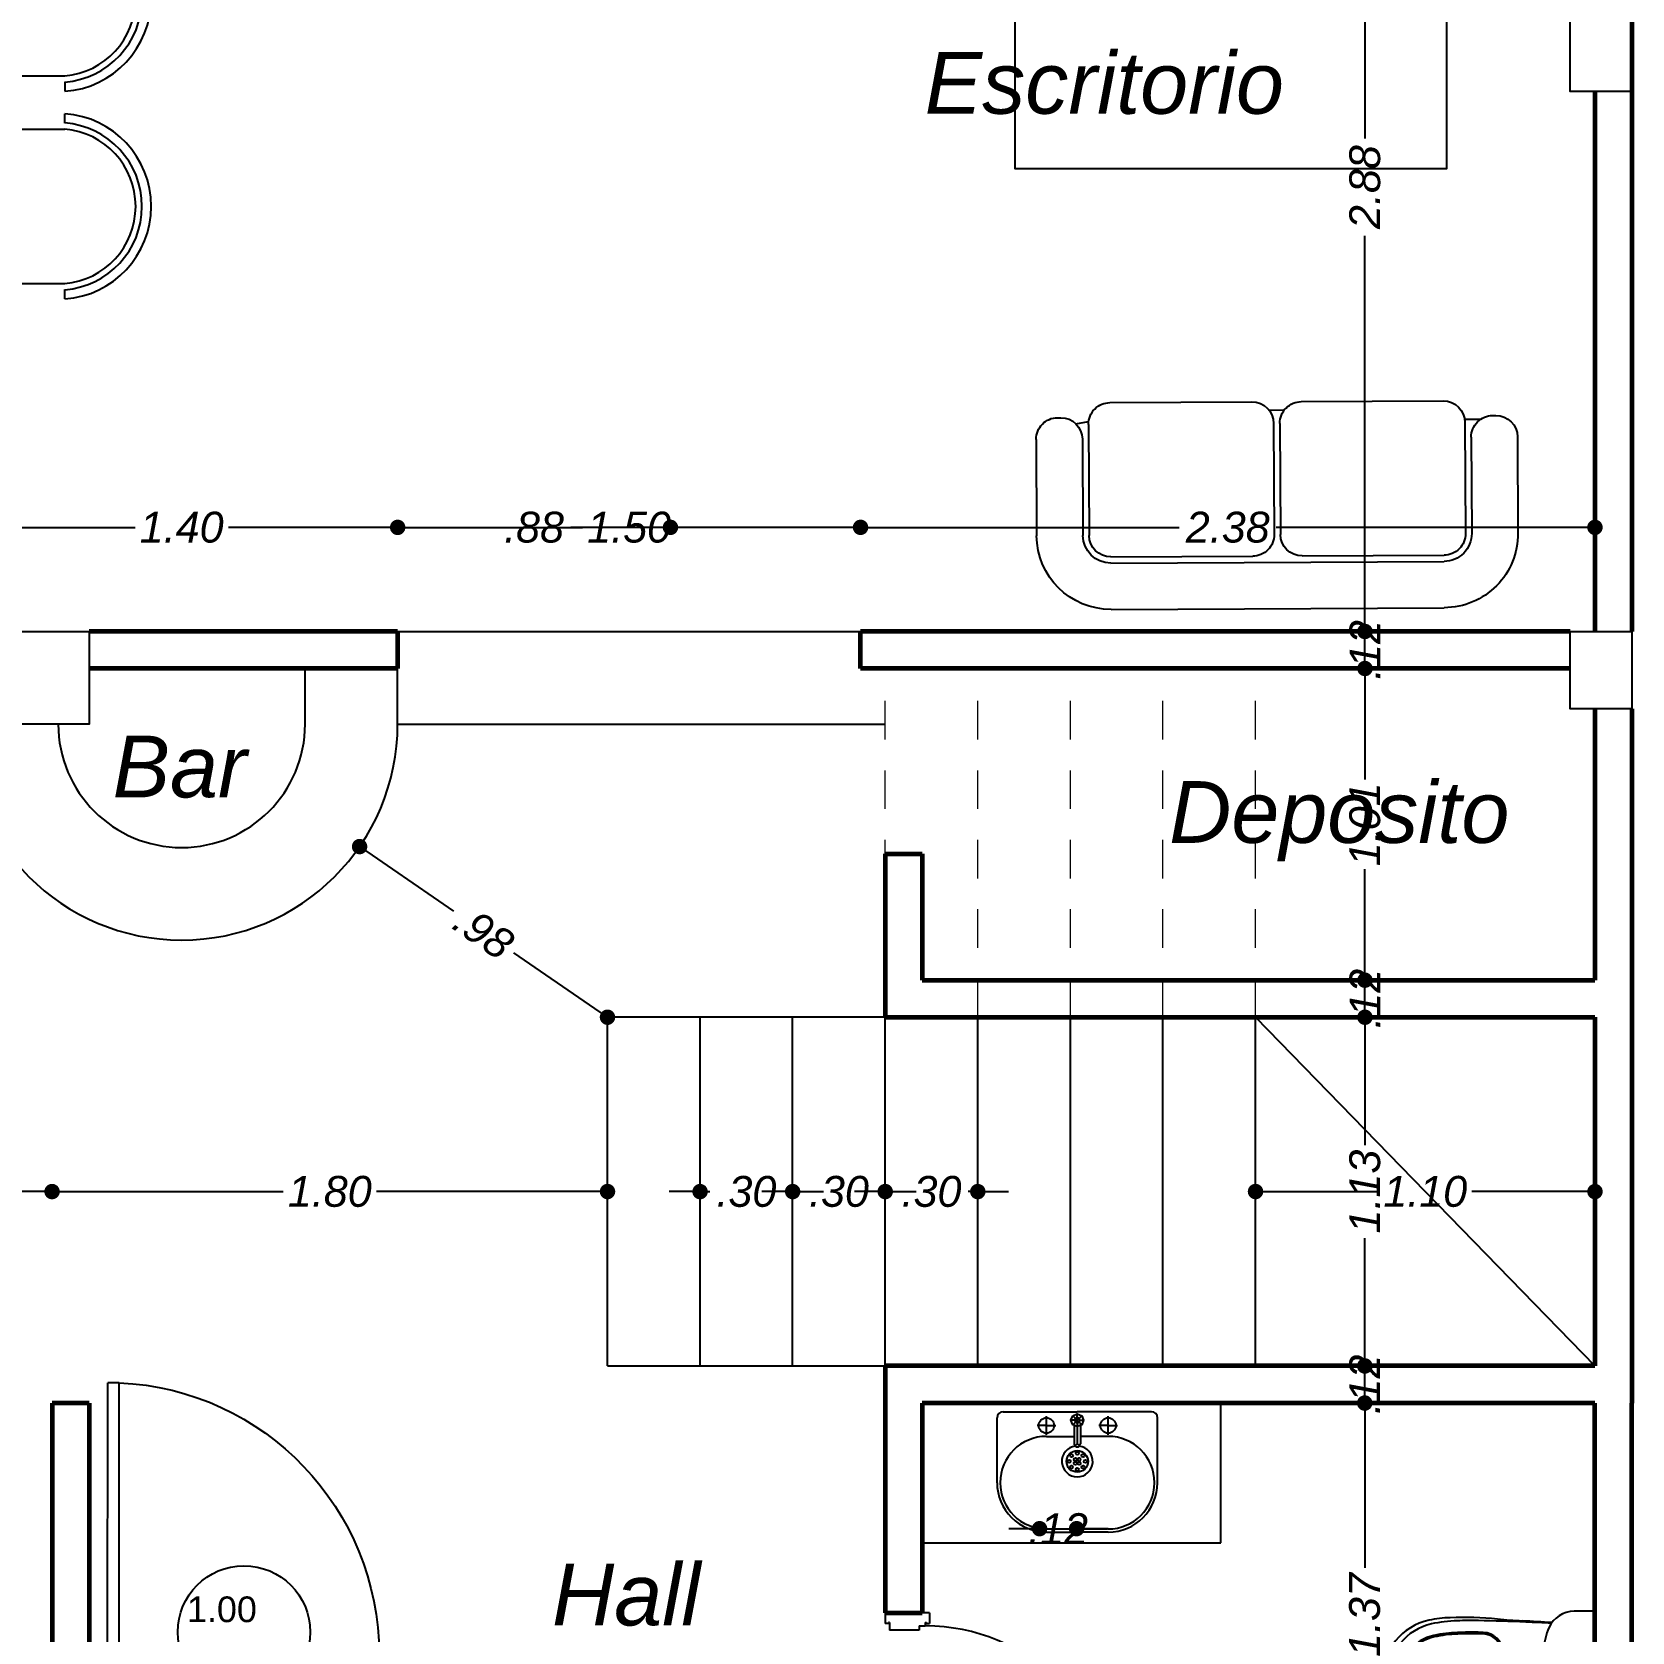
# Model space of a CAD drawing. Header units: metres. Extents: x 539 to 782, y 164 to 633.
# Drawn here: x 686.09 to 691.28, y 433.13 to 438.32 of the extents above; entities that cross this region are included whole.
import ezdxf

# ---------------------------------------------------------------- set-up
doc = ezdxf.new("R2010")
doc.units = ezdxf.units.M
doc.header["$PDMODE"] = 35
doc.linetypes.add('HIDDEN2', pattern=[0.1875, 0.125, -0.0625])
for name, color, linetype in [('Artefactos', 30, 'Continuous'), ('COLUMNAS', 6, 'Continuous'), ('Mobiliario Sanit', 40, 'Continuous'), ('PUERTAS', 16, 'Continuous'), ('TEXTO', 134, 'Continuous'), ('VEGETACION', 62, 'Continuous')]:
    doc.layers.add(name, color=color, linetype=linetype)
for name, color, linetype, lineweight in [('cota', 1, 'Continuous', 15), ('MURO', 4, 'Continuous', 60), ('Relleno', 251, 'HIDDEN2', 5)]:
    doc.layers.add(name, color=color, linetype=linetype, lineweight=lineweight)
doc.styles.add('ARIAL', font='ariali.ttf')
doc.styles.add('STYLE1', font='ariali.ttf')
doc.styles.add('texto', font='arial.ttf')
doc.dimstyles.new('C_50', dxfattribs={"dimscale": 0.5, "dimtxt": 0.2, "dimasz": 0.1, "dimexe": 0.1, "dimexo": 0.1, "dimgap": 0.05, "dimtad": 0, "dimzin": 4, "dimdsep": 46, "dimtxsty": 'ARIAL', "dimblk": 'DOT', "dimcen": 0.09, "dimse1": 1, "dimse2": 1, "dimclrd": 1, "dimclre": 1, "dimclrt": 2, "dimadec": 0, "dimazin": 0, "dimtfac": 1, "dimtix": 1, "dimtmove": 2, "dimatfit": 3, "dimfxl": 1, "dimtolj": 1, "dimtzin": 0, "dimarcsym": 0})

# ---------------------------------------------------------------- blocks, each defined once
blk = doc.blocks.new('LAVAMANO SIMPLE')
for p, q in [((-0.0212, 0.3465), (-0.1697, 0.198)), ((0.198, 0.3394), (0.2727, 0.2647)), ((0.2051, 0.3465), (0.2797, 0.2718)), ((0.3394, 0.198), (0.2647, 0.2727)), ((0.3465, 0.2051), (0.2718, 0.2797)), ((-0.1697, 0.1697), (0, 0)), ((-0.0392, 0.1022), (-0.0604, 0.1234)), ((-0.018, 0.1234), (-0.0604, 0.081)), ((-0.018, 0.1234), (-0.0604, 0.081)), ((-0.0392, 0.1022), (-0.0604, 0.1234)), ((-0.0141, 0.1273), (0.0495, 0.0636)), ((-0.0392, 0.1022), (-0.018, 0.081)), ((-0.0392, 0.1022), (-0.018, 0.081)), ((0.0239, 0.038), (0.0664, 0.0805)), ((0.0255, 0.0255), (0.0735, 0.0735)), ((0.038, 0.0239), (0.0805, 0.0664)), ((0.0735, 0.0735), (0.0735, 0.0835)), ((0.0735, 0.0735), (0.0835, 0.0735)), ((0.011, 0.0195), (-0.001, 0.0195)), ((0.1697, -0.1697), (0, 0)), ((0.0134, 0.0255), (0.005, 0.0339)), ((0.0134, 0.0134), (0.005, 0.005)), ((0.0134, 0.0255), (0.011, 0.0195)), ((0.011, 0.0195), (0.0134, 0.0134)), ((0.0195, 0.028), (0.0134, 0.0255)), ((0.0134, 0.0134), (0.0195, 0.011)), ((0.0195, 0.0399), (0.0195, 0.028)), ((0.0255, 0.0255), (0.0195, 0.028)), ((0.0195, 0.011), (0.0255, 0.0134)), ((0.0195, 0.011), (0.0195, -0.001)), ((0.028, 0.0195), (0.0255, 0.0255)), ((0.0255, 0.0134), (0.028, 0.0195)), ((0.0255, 0.0134), (0.0339, 0.005)), ((0.0399, 0.0195), (0.028, 0.0195)), ((0.1273, -0.0141), (0.0636, 0.0495)), ((0.1234, -0.018), (0.081, -0.0604)), ((0.1022, -0.0392), (0.081, -0.018)), ((0.1022, -0.0392), (0.1234, -0.0604)), ((0.3465, -0.0212), (0.198, -0.1697))]:
    blk.add_line(p, q)
blk.add_lwpolyline([(0.0195, -0.001), (0.005, 0.005), (-0.001, 0.0195), (0.005, 0.0339), (0.0195, 0.0399), (0.0339, 0.0339), (0.0399, 0.0195), (0.0339, 0.005)], close=True)
for centre, radius in [((-0.0392, 0.1022), 0.025), ((-0.0392, 0.1022), 0.025), ((0.1138, 0.1138), 0.035), ((0.0876, 0.1138), 0.005), ((0.0952, 0.1324), 0.005), ((0.1051, 0.1138), 0.005), ((0.1138, 0.1401), 0.005), ((0.1138, 0.1226), 0.005), ((0.1138, 0.1051), 0.005), ((0.1226, 0.1138), 0.005), ((0.1324, 0.1324), 0.005), ((0.1401, 0.1138), 0.005), ((0.0952, 0.0952), 0.005), ((0.1138, 0.0876), 0.005), ((0.1324, 0.0952), 0.005), ((0.0195, 0.0195), 0.00277), ((0.1022, -0.0392), 0.025)]:
    blk.add_circle(centre, radius)
for centre, radius, start, end in [((0.0919, 0.2333), 0.15, 45, 225), ((0.0919, 0.2333), 0.16, 45, 135), ((-0.1556, 0.1838), 0.02, 135, 225), ((0.1138, 0.1138), 0.05, 232.6168, 217.3832), ((0.2333, 0.0919), 0.15, 225, 45), ((0.2333, 0.0919), 0.16, 315, 45), ((0.0735, 0.0735), 0.01, 314.9997, 135.0006), ((0.1838, -0.1556), 0.02, 225, 315)]:
    blk.add_arc(centre, radius, start, end)
blk = doc.blocks.new('INO')
for p, q in [((-0.05, 0.3905), (-0.05, 0.3757)), ((0.05, 0.3905), (0.05, 0.3757)), ((-0.215, 0.006), (-0.215, 0.067)), ((-0.215, 0.003), (-0.215, 0.064)), ((0.215, 0.006), (0.215, 0.067)), ((0.215, 0.003), (0.215, 0.064)), ((0, 0), (-0.209, 0)), ((0, 0), (0.209, 0))]:
    blk.add_line(p, q)
for centre, radius in [((-0.08, 0.24), 0.008), ((0.08, 0.24), 0.008), ((0, 0.086), 0.0135)]:
    blk.add_circle(centre, radius)
for centre, radius, start, end in [((0, 0.4985), 0.19, 90, 168.1162), ((0, 0.4985), 0.19, 11.8838, 90), ((0, 0.492), 0.178, 90, 167.7106), ((0, 0.492), 0.14, 90, 167.7106), ((0, 0.492), 0.135, 90, 167.7106), ((0, 0.492), 0.178, 12.2894, 90), ((0, 0.492), 0.14, 12.2894, 90), ((0, 0.492), 0.135, 12.2894, 90), ((0.2055, 0.4553), 0.4, 168.1162, 177.9759), ((0.2658, 0.4341), 0.45, 167.7106, 178.4657), ((0.2658, 0.4341), 0.412, 167.7106, 178.4657), ((0.2658, 0.4341), 0.407, 167.7106, 178.4657), ((-0.2658, 0.4341), 0.407, 1.5343, 12.2894), ((-0.2658, 0.4341), 0.412, 1.5343, 12.2894), ((-0.2658, 0.4341), 0.45, 1.5343, 12.2894), ((-0.2055, 0.4553), 0.4, 2.0241, 11.8838), ((1.005, 0.427), 1.2, 177.9759, 185.3183), ((-1.005, 0.427), 1.2, 354.6817, 2.0241), ((1.115, 0.398), 1.3, 177.8769, 180.8943), ((1.115, 0.398), 1.262, 177.8769, 180.8943), ((1.115, 0.398), 1.257, 177.8769, 180.8943), ((0, 0.3905), 0.05, 360, 180), ((-1.115, 0.398), 1.257, 359.1057, 2.1231), ((-1.115, 0.398), 1.262, 359.1057, 2.1231), ((-1.115, 0.398), 1.3, 359.1057, 2.1231), ((5.3143, 0.4748), 5.5, 181.0116, 182.6085), ((5.3143, 0.4748), 5.462, 181.0116, 181.1837), ((5.3143, 0.4748), 5.457, 181.0116, 181.1837), ((-0.035, 0.3757), 0.015, 180, 262.9459), ((0.035, 0.3757), 0.015, 277.0541, 0), ((-5.3143, 0.4748), 5.457, 358.8163, 358.9884), ((-5.3143, 0.4748), 5.462, 358.8163, 358.9884), ((-5.3143, 0.4748), 5.5, 357.3915, 358.9884), ((-4.6749, -0.0505), 4.5, 3.6445, 4.6693), ((-0.0815, 0.3633), 0.065, 181.1837, 266.7423), ((-0.0815, 0.3633), 0.06, 181.1837, 266.7423), ((0, 0.6585), 0.3, 262.9459, 277.0541), ((0.0815, 0.3633), 0.06, 273.2577, 358.8163), ((0.0815, 0.3633), 0.065, 273.2577, 358.8163), ((4.6749, -0.0505), 4.5, 175.3307, 176.3555), ((0, 1.796), 1.5, 266.7423, 273.2577), ((0, 1.796), 1.495, 266.7423, 273.2577), ((14.7915, 1.0927), 15, 183.27608, 183.64309), ((14.807, 0.8488), 15, 182.38527, 182.70469), ((-14.807, 0.8488), 15, 357.29531, 357.61473), ((-14.7915, 1.0927), 15, 356.35691, 356.72392), ((-0.0802, -0.0335), 0.2, 93.5384, 114.0151), ((0, -1.331), 1.5, 90, 93.5384), ((0, -1.331), 1.5, 86.4616, 90), ((0.0802, -0.0335), 0.2, 65.9849, 86.4616), ((-0.125, 0.067), 0.09, 114.0152, 180), ((0.125, 0.067), 0.09, 360, 65.9848), ((-0.209, 0.006), 0.006, 180, 270), ((0.209, 0.006), 0.006, 270, 0)]:
    blk.add_arc(centre, radius, start, end)
blk = doc.blocks.new('escritorio y silla')
for p, q in [((803.5572, 483.0604), (803.5572, 483.3104)), ((803.9972, 483.3104), (803.9972, 483.0604)), ((803.9972, 483.0604), (803.5572, 483.0604))]:
    blk.add_line(p, q)
blk.add_lwpolyline([(804.4081, 482.9872), (803.0081, 482.9872), (803.0081, 482.2872), (804.4081, 482.2872), (804.4081, 482.9872)])
blk.add_arc((803.7772, 483.3104), 0.22, 0, 180)
blk = doc.blocks.new('A$C23F449F7')
for p, q in [((0.5515, 1.5614), (0.2394, 1.5614)), ((0.6215, 1.4814), (0.6215, 1.4914)), ((0.5515, 1.4114), (0.2394, 1.4114)), ((0.6088, 1.4412), (0.6089, 1.3907)), ((0.5994, 1.3914), (0.2394, 1.3914)), ((-0.0006, 0.2414), (-0.0006, 1.3214)), ((0.1494, 0.2414), (0.1494, 1.3214)), ((0.1694, 0.8614), (0.1694, 1.3214)), ((0.6694, 0.8614), (0.6694, 1.3214)), ((0.5994, 0.7914), (0.2394, 0.7914)), ((0.6416, 0.8055), (0.6417, 0.7572)), ((0.5994, 0.7714), (0.2394, 0.7714)), ((0.1694, 0.2414), (0.1694, 0.7014)), ((0.6694, 0.2414), (0.6694, 0.7014)), ((0.5994, 0.1714), (0.2394, 0.1714)), ((0.601, 0.1309), (0.6081, 0.1719)), ((0.5515, 0.1514), (0.2394, 0.1514)), ((0.6215, 0.0714), (0.6215, 0.0814)), ((0.5515, 0.0014), (0.2394, 0.0014))]:
    blk.add_line(p, q)
for centre, radius, start, end in [((0.2394, 1.3214), 0.24, 90, 180), ((0.5515, 1.4914), 0.07, 0, 90), ((0.5515, 1.4814), 0.07, 270, 0), ((0.2394, 1.3214), 0.09, 90, 180), ((0.2394, 1.3214), 0.07, 90, 180), ((0.5994, 1.3214), 0.07, 0, 90), ((0.2394, 0.8614), 0.07, 180, 270), ((0.5994, 0.8614), 0.07, 270, 0), ((0.2394, 0.7014), 0.07, 90, 180), ((0.5994, 0.7014), 0.07, 0, 90), ((0.2394, 0.2414), 0.24, 180, 270), ((0.2394, 0.2414), 0.09, 180, 270), ((0.2394, 0.2414), 0.07, 180, 270), ((0.5994, 0.2414), 0.07, 270, 0), ((0.5515, 0.0814), 0.07, 0, 90), ((0.5515, 0.0714), 0.07, 270, 0)]:
    blk.add_arc(centre, radius, start, end)
blk = doc.blocks.new('mes8')
for p, q in [((465.5856, 632.6607), (465.6156, 632.6607)), ((465.6356, 632.4407), (465.6356, 632.6607)), ((466.1356, 632.4407), (466.1356, 632.6607)), ((466.1556, 632.6607), (466.1856, 632.6607)), ((466.1356, 632.4407), (465.6356, 632.4407)), ((465.4862, 632.368), (466.2862, 632.3681)), ((465.0937, 632.2902), (465.0937, 632.2602)), ((465.3863, 630.368), (465.3862, 632.268)), ((465.3862, 632.268), (465.3863, 630.368)), ((465.3863, 630.328), (465.3862, 632.268)), ((466.3862, 632.2681), (466.3863, 630.3281)), ((466.6788, 632.2902), (466.6788, 632.2602)), ((465.3137, 632.2402), (465.0937, 632.2402)), ((465.3137, 631.7402), (465.3137, 632.2402)), ((466.4588, 632.2402), (466.6788, 632.2402)), ((466.4588, 631.7402), (466.4588, 632.2402)), ((465.3137, 631.7402), (465.0937, 631.7402)), ((465.0937, 631.7202), (465.0937, 631.6902)), ((466.4588, 631.7402), (466.6788, 631.7402)), ((466.6788, 631.7202), (466.6788, 631.6902)), ((465.0937, 631.5873), (465.0937, 631.6173)), ((466.6788, 631.5873), (466.6788, 631.6173)), ((465.3137, 631.5673), (465.0937, 631.5673)), ((465.3137, 631.5673), (465.3137, 631.0673)), ((466.4588, 631.5673), (466.6788, 631.5673)), ((466.4588, 631.5673), (466.4588, 631.0673)), ((465.3137, 631.0673), (465.0937, 631.0673)), ((466.4588, 631.0673), (466.6788, 631.0673)), ((465.0937, 631.0173), (465.0937, 631.0473)), ((466.6788, 631.0173), (466.6788, 631.0473)), ((465.0937, 630.9159), (465.0937, 630.9459)), ((466.6788, 630.9159), (466.6788, 630.9459)), ((465.3137, 630.8959), (465.0937, 630.8959)), ((465.3137, 630.8959), (465.3137, 630.3959)), ((466.4588, 630.8959), (466.6788, 630.8959)), ((466.4588, 630.8959), (466.4588, 630.3959)), ((465.3137, 630.3959), (465.0937, 630.3959)), ((466.4588, 630.3959), (466.6788, 630.3959)), ((465.0937, 630.3459), (465.0937, 630.3759)), ((466.6788, 630.3459), (466.6788, 630.3759)), ((466.2864, 630.2281), (465.4864, 630.228)), ((466.1356, 630.1553), (465.6356, 630.1553)), ((465.6356, 630.1553), (465.6356, 629.9353)), ((466.1356, 630.1553), (466.1356, 629.9353)), ((465.5856, 629.9353), (465.6156, 629.9353)), ((466.1556, 629.9353), (466.1856, 629.9353))]:
    blk.add_line(p, q)
for centre, radius, start, end in [((465.8856, 632.6404), 0.3007, 3.8735, 176.1265), ((465.8856, 632.6404), 0.2708, 4.3103, 175.6897), ((465.8856, 632.6399), 0.2509, 4.7719, 175.2281), ((465.4862, 632.268), 0.1, 90.0032, 180.0032), ((466.2862, 632.2681), 0.1, 0.0032, 90.0032), ((465.114, 631.9902), 0.3007, 93.8735, 266.1265), ((465.114, 631.9902), 0.2708, 94.3103, 265.6897), ((466.6585, 631.9902), 0.3007, 273.8735, 86.1265), ((466.6585, 631.9902), 0.2708, 274.3103, 85.6897), ((465.1145, 631.9902), 0.2509, 94.7719, 265.2281), ((466.6579, 631.9902), 0.2509, 274.7719, 85.2281), ((465.114, 631.3173), 0.3007, 93.8735, 266.1265), ((465.114, 631.3173), 0.2708, 94.3103, 265.6897), ((466.6585, 631.3173), 0.3007, 273.8735, 86.1265), ((466.6585, 631.3173), 0.2708, 274.3103, 85.6897), ((465.1145, 631.3173), 0.2509, 94.7719, 265.2281), ((466.6579, 631.3173), 0.2509, 274.7719, 85.2281), ((465.114, 630.6459), 0.3007, 93.8735, 266.1265), ((465.114, 630.6459), 0.2708, 94.3103, 265.6897), ((466.6585, 630.6459), 0.3007, 273.8735, 86.1265), ((466.6585, 630.6459), 0.2708, 274.3103, 85.6897), ((465.1145, 630.6459), 0.2509, 94.7719, 265.2281), ((466.6579, 630.6459), 0.2509, 274.7719, 85.2281), ((465.4863, 630.328), 0.1, 180.0032, 270.0032), ((466.2863, 630.3281), 0.1, 270.0032, 0.0032), ((465.8856, 629.9557), 0.3007, 183.8735, 356.1265), ((465.8856, 629.9557), 0.2708, 184.3103, 355.6897), ((465.8856, 629.9562), 0.2509, 184.7719, 355.2281)]:
    blk.add_arc(centre, radius, start, end)
blk = doc.blocks.new('p 4')
for p, q in [((-0.0782, 0.852), (-0.0484, 0.852)), ((-0.0782, 0.1485), (-0.0782, 0.852)), ((-0.0484, 0.1485), (-0.0484, 0.852)), ((-0.8003, 0.1641), (-0.7612, 0.1641)), ((-0.8003, 0.1641), (-0.8003, 0)), ((-0.7651, 0.1524), (-0.7612, 0.1524)), ((-0.7651, 0.1485), (-0.7651, 0.1524)), ((-0.7651, 0.1485), (-0.7519, 0.1485)), ((-0.7612, 0.1524), (-0.7612, 0.1641)), ((-0.7519, 0.1251), (-0.7519, 0.1485)), ((-0.7519, 0.1251), (-0.7363, 0.1251)), ((-0.7363, 0.1251), (-0.7363, 0.0156)), ((-0.0782, 0.1485), (-0.0484, 0.1485)), ((-0.0484, 0.1251), (-0.064, 0.1251)), ((-0.064, 0.1251), (-0.064, 0.0156)), ((-0.0352, 0.1485), (-0.0484, 0.1485)), ((-0.0484, 0.1251), (-0.0484, 0.1485)), ((-0.0391, 0.1524), (-0.0391, 0.1641)), ((0, 0.1641), (-0.0391, 0.1641)), ((-0.0352, 0.1524), (-0.0391, 0.1524)), ((-0.0352, 0.1485), (-0.0352, 0.1524)), ((0, 0.1641), (0, 0)), ((-0.7651, 0.0156), (-0.7651, 0.0117)), ((-0.7651, 0.0156), (-0.7363, 0.0156)), ((-0.7651, 0.0117), (-0.7612, 0.0117)), ((-0.7612, 0.0117), (-0.7612, 0)), ((-0.0352, 0.0156), (-0.064, 0.0156)), ((-0.0391, 0.0117), (-0.0391, 0)), ((-0.0352, 0.0117), (-0.0391, 0.0117)), ((0, 0), (-0.0391, 0)), ((-0.0352, 0.0156), (-0.0352, 0.0117)), ((-0.8003, 0), (-0.7612, 0))]:
    blk.add_line(p, q)
blk.add_arc((-0.0472, 0.148), 0.7047, 92.5192, 179.9609)
blk = doc.blocks.new('_Dot')
at = {"color": 0, "linetype": 'ByBlock', "lineweight": -2}
blk.add_line((-0.5, 0), (-1, 0), dxfattribs=at)
at = {"color": 0, "linetype": 'ByBlock', "const_width": 0.5}
blk.add_lwpolyline([(-0.25, 0, 1), (0.25, 0, 1)], format="xyb", close=True, dxfattribs=at)
blk = doc.blocks.new('*D500')
at = {"layer": 'cota', "color": 1, "lineweight": -2, "transparency": 16777216}
for p, q in [((682.4493, 434.5588), (684.1214, 434.5588)), ((686.1093, 434.5588), (684.4373, 434.5588))]:
    blk.add_line(p, q, dxfattribs=at)
at = {"layer": 'Defpoints', "color": 0, "transparency": 16777216}
for p in [(686.1593, 434.5588), (682.3993, 433.8734), (686.1593, 433.8734)]:
    blk.add_point(p, dxfattribs=at)
at = {"layer": 'cota', "color": 1, "lineweight": -2, "transparency": 16777216, "xscale": 0.05, "yscale": 0.05, "zscale": 0.05, "rotation": 180}
blk.add_blockref('_Dot', (682.3993, 434.5588), dxfattribs=at)
at = {"layer": 'cota', "color": 1, "lineweight": -2, "transparency": 16777216, "xscale": 0.05, "yscale": 0.05, "zscale": 0.05}
blk.add_blockref('_Dot', (686.1593, 434.5588), dxfattribs=at)
at = {"layer": 'cota', "color": 2, "transparency": 16777216, "insert": (684.2793, 434.5588), "char_height": 0.1, "attachment_point": 5, "style": 'ARIAL'}
blk.add_mtext('\\A1;3.76', dxfattribs=at)
blk = doc.blocks.new('*D501')
at = {"layer": 'cota', "color": 1, "lineweight": -2, "transparency": 16777216}
for p, q in [((688.2093, 434.5587), (688.1593, 434.5587)), ((688.2593, 434.5587), (688.2906, 434.5587)), ((688.5593, 434.5587), (688.528, 434.5587)), ((688.6093, 434.5587), (688.6593, 434.5587))]:
    blk.add_line(p, q, dxfattribs=at)
at = {"layer": 'Defpoints', "color": 0, "transparency": 16777216}
for p in [(688.5593, 434.5587), (688.5593, 434.5587), (688.2593, 360.2615)]:
    blk.add_point(p, dxfattribs=at)
at = {"layer": 'cota', "color": 1, "lineweight": -2, "transparency": 16777216, "xscale": 0.05, "yscale": 0.05, "zscale": 0.05}
blk.add_blockref('_Dot', (688.2593, 434.5587), dxfattribs=at)
at = {"layer": 'cota', "color": 1, "lineweight": -2, "transparency": 16777216, "xscale": 0.05, "yscale": 0.05, "zscale": 0.05, "rotation": 180}
blk.add_blockref('_Dot', (688.5593, 434.5587), dxfattribs=at)
at = {"layer": 'cota', "color": 2, "transparency": 16777216, "insert": (688.4093, 434.5587), "char_height": 0.1, "attachment_point": 5, "style": 'ARIAL'}
blk.add_mtext('\\A1;.30', dxfattribs=at)
blk = doc.blocks.new('*D502')
at = {"layer": 'cota', "color": 1, "lineweight": -2, "transparency": 16777216}
for p, q in [((688.5093, 434.5588), (688.4593, 434.5588)), ((688.5593, 434.5588), (688.5906, 434.5588)), ((688.8593, 434.5588), (688.828, 434.5588)), ((688.9093, 434.5588), (688.9593, 434.5588))]:
    blk.add_line(p, q, dxfattribs=at)
at = {"layer": 'Defpoints', "color": 0, "transparency": 16777216}
for p in [(688.5593, 434.5587), (688.8593, 434.5588), (688.8593, 434.5587)]:
    blk.add_point(p, dxfattribs=at)
at = {"layer": 'cota', "color": 1, "lineweight": -2, "transparency": 16777216, "xscale": 0.05, "yscale": 0.05, "zscale": 0.05}
blk.add_blockref('_Dot', (688.5593, 434.5588), dxfattribs=at)
at = {"layer": 'cota', "color": 1, "lineweight": -2, "transparency": 16777216, "xscale": 0.05, "yscale": 0.05, "zscale": 0.05, "rotation": 180}
blk.add_blockref('_Dot', (688.8593, 434.5588), dxfattribs=at)
at = {"layer": 'cota', "color": 2, "transparency": 16777216, "insert": (688.7093, 434.5588), "char_height": 0.1, "attachment_point": 5, "style": 'ARIAL'}
blk.add_mtext('\\A1;.30', dxfattribs=at)
blk = doc.blocks.new('*D503')
at = {"layer": 'cota', "color": 1, "lineweight": -2, "transparency": 16777216}
for p, q in [((688.8093, 434.5587), (688.7593, 434.5587)), ((688.8593, 434.5587), (688.8906, 434.5587)), ((689.1593, 434.5587), (689.128, 434.5587)), ((689.2093, 434.5587), (689.2593, 434.5587))]:
    blk.add_line(p, q, dxfattribs=at)
at = {"layer": 'Defpoints', "color": 0, "transparency": 16777216}
for p in [(688.8593, 434.5587), (689.1593, 434.5587), (689.1593, 360.2615)]:
    blk.add_point(p, dxfattribs=at)
at = {"layer": 'cota', "color": 1, "lineweight": -2, "transparency": 16777216, "xscale": 0.05, "yscale": 0.05, "zscale": 0.05}
blk.add_blockref('_Dot', (688.8593, 434.5587), dxfattribs=at)
at = {"layer": 'cota', "color": 1, "lineweight": -2, "transparency": 16777216, "xscale": 0.05, "yscale": 0.05, "zscale": 0.05, "rotation": 180}
blk.add_blockref('_Dot', (689.1593, 434.5587), dxfattribs=at)
at = {"layer": 'cota', "color": 2, "transparency": 16777216, "insert": (689.0093, 434.5587), "char_height": 0.1, "attachment_point": 5, "style": 'ARIAL'}
blk.add_mtext('\\A1;.30', dxfattribs=at)
blk = doc.blocks.new('*D465')
at = {"layer": 'cota', "color": 1, "lineweight": -2, "transparency": 16777216}
for p, q in [((690.4132, 433.8237), (690.4132, 433.3399)), ((690.4132, 432.5495), (690.4132, 433.0333))]:
    blk.add_line(p, q, dxfattribs=at)
at = {"layer": 'Defpoints', "color": 0, "transparency": 16777216}
for p in [(690.4132, 433.8737), (690.4132, 433.8737), (690.4516, 432.4995)]:
    blk.add_point(p, dxfattribs=at)
at = {"layer": 'cota', "color": 1, "lineweight": -2, "transparency": 16777216, "xscale": 0.05, "yscale": 0.05, "zscale": 0.05}
for p, rotation in [((690.4132, 433.8737), 90), ((690.4132, 432.4995), 270)]:
    blk.add_blockref('_Dot', p, dxfattribs=dict(at, rotation=rotation))
at = {"layer": 'cota', "color": 2, "transparency": 16777216, "insert": (690.4132, 433.1866), "char_height": 0.1, "attachment_point": 5, "rotation": 90, "style": 'ARIAL'}
blk.add_mtext('\\A1;1.37', dxfattribs=at)
blk = doc.blocks.new('*D466')
at = {"layer": 'cota', "color": 1, "lineweight": -2, "transparency": 16777216}
for p, q in [((690.4132, 434.0437), (690.4132, 434.0937)), ((690.4132, 433.8734), (690.4132, 433.9937)), ((690.4132, 433.8234), (690.4132, 433.7734))]:
    blk.add_line(p, q, dxfattribs=at)
at = {"layer": 'Defpoints', "color": 0, "transparency": 16777216}
for p in [(690.4132, 433.9937), (690.4132, 433.9937), (690.4132, 433.8734)]:
    blk.add_point(p, dxfattribs=at)
at = {"layer": 'cota', "color": 1, "lineweight": -2, "transparency": 16777216, "xscale": 0.05, "yscale": 0.05, "zscale": 0.05}
for p, rotation in [((690.4132, 433.9937), 270), ((690.4132, 433.8734), 90)]:
    blk.add_blockref('_Dot', p, dxfattribs=dict(at, rotation=rotation))
at = {"layer": 'cota', "color": 2, "transparency": 16777216, "insert": (690.4132, 433.9336), "char_height": 0.1, "attachment_point": 5, "rotation": 90, "style": 'ARIAL'}
blk.add_mtext('\\A1;.12', dxfattribs=at)
blk = doc.blocks.new('*D468')
at = {"layer": 'cota', "color": 1, "lineweight": -2, "transparency": 16777216}
for p, q in [((689.3095, 433.4665), (689.2595, 433.4665)), ((689.3595, 433.4665), (689.4795, 433.4665)), ((689.5295, 433.4665), (689.5795, 433.4665))]:
    blk.add_line(p, q, dxfattribs=at)
at = {"layer": 'Defpoints', "color": 0, "transparency": 16777216}
for p in [(689.3595, 433.5596), (689.4795, 433.4665), (689.4795, 433.4665)]:
    blk.add_point(p, dxfattribs=at)
at = {"layer": 'cota', "color": 1, "lineweight": -2, "transparency": 16777216, "xscale": 0.05, "yscale": 0.05, "zscale": 0.05}
blk.add_blockref('_Dot', (689.3595, 433.4665), dxfattribs=at)
at = {"layer": 'cota', "color": 1, "lineweight": -2, "transparency": 16777216, "xscale": 0.05, "yscale": 0.05, "zscale": 0.05, "rotation": 180}
blk.add_blockref('_Dot', (689.4795, 433.4665), dxfattribs=at)
at = {"layer": 'cota', "color": 2, "transparency": 16777216, "insert": (689.4195, 433.4665), "char_height": 0.1, "attachment_point": 5, "style": 'ARIAL'}
blk.add_mtext('\\A1;.12', dxfattribs=at)
blk = doc.blocks.new('*D471')
at = {"layer": 'cota', "color": 1, "lineweight": -2, "transparency": 16777216}
for p, q in [((690.4139, 435.0737), (690.4139, 434.7094)), ((690.4139, 434.0437), (690.4139, 434.408))]:
    blk.add_line(p, q, dxfattribs=at)
at = {"layer": 'Defpoints', "color": 0, "transparency": 16777216}
for p in [(690.4139, 435.1237), (690.993, 435.1237), (690.993, 433.9937)]:
    blk.add_point(p, dxfattribs=at)
at = {"layer": 'cota', "color": 1, "lineweight": -2, "transparency": 16777216, "xscale": 0.05, "yscale": 0.05, "zscale": 0.05}
for p, rotation in [((690.4139, 435.1237), 90), ((690.4139, 433.9937), 270)]:
    blk.add_blockref('_Dot', p, dxfattribs=dict(at, rotation=rotation))
at = {"layer": 'cota', "color": 2, "transparency": 16777216, "insert": (690.4139, 434.5587), "char_height": 0.1, "attachment_point": 5, "rotation": 90, "style": 'ARIAL'}
blk.add_mtext('\\A1;1.13', dxfattribs=at)
blk = doc.blocks.new('*D472')
at = {"layer": 'cota', "color": 1, "lineweight": -2, "transparency": 16777216}
for p, q in [((690.4139, 435.2937), (690.4139, 435.3437)), ((690.4139, 435.1237), (690.4139, 435.2437)), ((690.4139, 435.0737), (690.4139, 435.0237))]:
    blk.add_line(p, q, dxfattribs=at)
at = {"layer": 'Defpoints', "color": 0, "transparency": 16777216}
for p in [(690.4139, 435.2437), (690.4139, 435.2437), (690.993, 435.1237)]:
    blk.add_point(p, dxfattribs=at)
at = {"layer": 'cota', "color": 1, "lineweight": -2, "transparency": 16777216, "xscale": 0.05, "yscale": 0.05, "zscale": 0.05}
for p, rotation in [((690.4139, 435.2437), 270), ((690.4139, 435.1237), 90)]:
    blk.add_blockref('_Dot', p, dxfattribs=dict(at, rotation=rotation))
at = {"layer": 'cota', "color": 2, "transparency": 16777216, "insert": (690.4139, 435.1837), "char_height": 0.1, "attachment_point": 5, "rotation": 90, "style": 'ARIAL'}
blk.add_mtext('\\A1;.12', dxfattribs=at)
blk = doc.blocks.new('*D473')
at = {"layer": 'cota', "color": 1, "lineweight": -2, "transparency": 16777216}
for p, q in [((690.4139, 436.2037), (690.4139, 435.8939)), ((690.4139, 435.2937), (690.4139, 435.6034))]:
    blk.add_line(p, q, dxfattribs=at)
at = {"layer": 'Defpoints', "color": 0, "transparency": 16777216}
for p in [(690.4139, 436.2537), (690.4139, 436.2537), (690.4139, 435.2437)]:
    blk.add_point(p, dxfattribs=at)
at = {"layer": 'cota', "color": 1, "lineweight": -2, "transparency": 16777216, "xscale": 0.05, "yscale": 0.05, "zscale": 0.05}
for p, rotation in [((690.4139, 436.2537), 90), ((690.4139, 435.2437), 270)]:
    blk.add_blockref('_Dot', p, dxfattribs=dict(at, rotation=rotation))
at = {"layer": 'cota', "color": 2, "transparency": 16777216, "insert": (690.4139, 435.7487), "char_height": 0.1, "attachment_point": 5, "rotation": 90, "style": 'ARIAL'}
blk.add_mtext('\\A1;1.01', dxfattribs=at)
blk = doc.blocks.new('*D474')
at = {"layer": 'cota', "color": 1, "lineweight": -2, "transparency": 16777216}
for p, q in [((690.4139, 436.4237), (690.4139, 436.4737)), ((690.4139, 436.2537), (690.4139, 436.3737)), ((690.4139, 436.2037), (690.4139, 436.1537))]:
    blk.add_line(p, q, dxfattribs=at)
at = {"layer": 'Defpoints', "color": 0, "transparency": 16777216}
for p in [(690.4139, 436.3737), (690.4139, 436.3737), (690.4139, 436.2537)]:
    blk.add_point(p, dxfattribs=at)
at = {"layer": 'cota', "color": 1, "lineweight": -2, "transparency": 16777216, "xscale": 0.05, "yscale": 0.05, "zscale": 0.05}
for p, rotation in [((690.4139, 436.3737), 270), ((690.4139, 436.2537), 90)]:
    blk.add_blockref('_Dot', p, dxfattribs=dict(at, rotation=rotation))
at = {"layer": 'cota', "color": 2, "transparency": 16777216, "insert": (690.4139, 436.3137), "char_height": 0.1, "attachment_point": 5, "rotation": 90, "style": 'ARIAL'}
blk.add_mtext('\\A1;.12', dxfattribs=at)
blk = doc.blocks.new('*D475')
at = {"layer": 'cota', "color": 1, "lineweight": -2, "transparency": 16777216}
for p, q in [((690.4139, 439.2034), (690.4139, 437.971)), ((690.4139, 436.4237), (690.4139, 437.6561))]:
    blk.add_line(p, q, dxfattribs=at)
at = {"layer": 'Defpoints', "color": 0, "transparency": 16777216}
for p in [(690.4139, 439.2534), (690.4139, 439.2534), (690.4139, 436.3737)]:
    blk.add_point(p, dxfattribs=at)
at = {"layer": 'cota', "color": 1, "lineweight": -2, "transparency": 16777216, "xscale": 0.05, "yscale": 0.05, "zscale": 0.05}
for p, rotation in [((690.4139, 439.2534), 90), ((690.4139, 436.3737), 270)]:
    blk.add_blockref('_Dot', p, dxfattribs=dict(at, rotation=rotation))
at = {"layer": 'cota', "color": 2, "transparency": 16777216, "insert": (690.4139, 437.8136), "char_height": 0.1, "attachment_point": 5, "rotation": 90, "style": 'ARIAL'}
blk.add_mtext('\\A1;2.88', dxfattribs=at)
blk = doc.blocks.new('*D533')
at = {"layer": 'cota', "color": 1, "lineweight": -2, "transparency": 16777216}
for p, q in [((687.3293, 436.7111), (687.6026, 436.7111)), ((688.1133, 436.7111), (687.84, 436.7111))]:
    blk.add_line(p, q, dxfattribs=at)
at = {"layer": 'Defpoints', "color": 0, "transparency": 16777216}
for p in [(687.2793, 436.7111), (687.2793, 436.3737), (688.1633, 436.3737)]:
    blk.add_point(p, dxfattribs=at)
at = {"layer": 'cota', "color": 1, "lineweight": -2, "transparency": 16777216, "xscale": 0.05, "yscale": 0.05, "zscale": 0.05, "rotation": 180}
blk.add_blockref('_Dot', (687.2793, 436.7111), dxfattribs=at)
at = {"layer": 'cota', "color": 1, "lineweight": -2, "transparency": 16777216, "xscale": 0.05, "yscale": 0.05, "zscale": 0.05}
blk.add_blockref('_Dot', (688.1633, 436.7111), dxfattribs=at)
at = {"layer": 'cota', "color": 2, "transparency": 16777216, "insert": (687.7213, 436.7111), "char_height": 0.1, "attachment_point": 5, "style": 'ARIAL'}
blk.add_mtext('\\A1;.88', dxfattribs=at)
blk = doc.blocks.new('*D534')
at = {"layer": 'cota', "color": 1, "lineweight": -2, "transparency": 16777216}
for p, q in [((687.3293, 436.7111), (687.8781, 436.7111)), ((688.7293, 436.7111), (688.1806, 436.7111))]:
    blk.add_line(p, q, dxfattribs=at)
at = {"layer": 'Defpoints', "color": 0, "transparency": 16777216}
for p in [(688.7793, 436.7111), (687.2793, 436.3737), (688.7793, 436.3739)]:
    blk.add_point(p, dxfattribs=at)
at = {"layer": 'cota', "color": 1, "lineweight": -2, "transparency": 16777216, "xscale": 0.05, "yscale": 0.05, "zscale": 0.05, "rotation": 180}
blk.add_blockref('_Dot', (687.2793, 436.7111), dxfattribs=at)
at = {"layer": 'cota', "color": 1, "lineweight": -2, "transparency": 16777216, "xscale": 0.05, "yscale": 0.05, "zscale": 0.05}
blk.add_blockref('_Dot', (688.7793, 436.7111), dxfattribs=at)
at = {"layer": 'cota', "color": 2, "transparency": 16777216, "insert": (688.0293, 436.7111), "char_height": 0.1, "attachment_point": 5, "style": 'ARIAL'}
blk.add_mtext('\\A1;1.50', dxfattribs=at)
blk = doc.blocks.new('*D498')
at = {"layer": 'cota', "color": 1, "lineweight": -2, "transparency": 16777216}
for p, q in [((688.8293, 436.7111), (689.8119, 436.7111)), ((691.1093, 436.7111), (690.1267, 436.7111))]:
    blk.add_line(p, q, dxfattribs=at)
at = {"layer": 'Defpoints', "color": 0, "transparency": 16777216}
for p in [(688.7793, 436.7111), (691.1593, 436.7111), (691.1593, 436.7111)]:
    blk.add_point(p, dxfattribs=at)
at = {"layer": 'cota', "color": 1, "lineweight": -2, "transparency": 16777216, "xscale": 0.05, "yscale": 0.05, "zscale": 0.05, "rotation": 180}
blk.add_blockref('_Dot', (688.7793, 436.7111), dxfattribs=at)
at = {"layer": 'cota', "color": 1, "lineweight": -2, "transparency": 16777216, "xscale": 0.05, "yscale": 0.05, "zscale": 0.05}
blk.add_blockref('_Dot', (691.1593, 436.7111), dxfattribs=at)
at = {"layer": 'cota', "color": 2, "transparency": 16777216, "insert": (689.9693, 436.7111), "char_height": 0.1, "attachment_point": 5, "style": 'ARIAL'}
blk.add_mtext('\\A1;2.38', dxfattribs=at)
blk = doc.blocks.new('*D538')
at = {"layer": 'cota', "color": 1, "lineweight": -2, "transparency": 16777216}
for p, q in [((689.7093, 370.1162), (689.6593, 370.1162)), ((689.7593, 370.1162), (689.8793, 370.1162)), ((689.9293, 370.1162), (689.9793, 370.1162))]:
    blk.add_line(p, q, dxfattribs=at)
at = {"layer": 'Defpoints', "color": 0, "transparency": 16777216}
for p in [(689.7593, 444.4134), (689.8793, 370.1162), (689.8793, 370.1162)]:
    blk.add_point(p, dxfattribs=at)
at = {"layer": 'cota', "color": 1, "lineweight": -2, "transparency": 16777216, "xscale": 0.05, "yscale": 0.05, "zscale": 0.05}
blk.add_blockref('_Dot', (689.7593, 370.1162), dxfattribs=at)
at = {"layer": 'cota', "color": 1, "lineweight": -2, "transparency": 16777216, "xscale": 0.05, "yscale": 0.05, "zscale": 0.05, "rotation": 180}
blk.add_blockref('_Dot', (689.8793, 370.1162), dxfattribs=at)
at = {"layer": 'cota', "color": 2, "transparency": 16777216, "insert": (689.8193, 370.1162), "char_height": 0.1, "attachment_point": 5, "style": 'ARIAL'}
blk.add_mtext('\\A1;.12', dxfattribs=at)
blk = doc.blocks.new('*D541')
at = {"layer": 'Defpoints', "color": 0, "transparency": 16777216}
for p in [(687.2793, 436.7111), (687.2793, 436.3737), (685.8793, 362.0765)]:
    blk.add_point(p, dxfattribs=at)
at = {"layer": 'PUERTAS', "color": 1, "lineweight": -2, "transparency": 16777216}
for p, q in [((685.9293, 436.7111), (686.4281, 436.7111)), ((687.2293, 436.7111), (686.7306, 436.7111))]:
    blk.add_line(p, q, dxfattribs=at)
at = {"layer": 'PUERTAS', "color": 1, "lineweight": -2, "transparency": 16777216, "xscale": 0.05, "yscale": 0.05, "zscale": 0.05, "rotation": 180}
blk.add_blockref('_Dot', (685.8793, 436.7111), dxfattribs=at)
at = {"layer": 'PUERTAS', "color": 1, "lineweight": -2, "transparency": 16777216, "xscale": 0.05, "yscale": 0.05, "zscale": 0.05}
blk.add_blockref('_Dot', (687.2793, 436.7111), dxfattribs=at)
at = {"layer": 'PUERTAS', "color": 2, "transparency": 16777216, "insert": (686.5793, 436.7111), "char_height": 0.1, "attachment_point": 5, "style": 'ARIAL'}
blk.add_mtext('\\A1;1.40', dxfattribs=at)
blk = doc.blocks.new('*D542')
at = {"layer": 'Defpoints', "color": 0, "transparency": 16777216}
for p in [(686.1593, 434.5588), (687.9593, 434.2954), (686.1593, 433.8737)]:
    blk.add_point(p, dxfattribs=at)
at = {"layer": 'PUERTAS', "color": 1, "lineweight": -2, "transparency": 16777216}
for p, q in [((686.2093, 434.5588), (686.9081, 434.5588)), ((687.9093, 434.5588), (687.2106, 434.5588))]:
    blk.add_line(p, q, dxfattribs=at)
at = {"layer": 'PUERTAS', "color": 1, "lineweight": -2, "transparency": 16777216, "xscale": 0.05, "yscale": 0.05, "zscale": 0.05, "rotation": 180}
blk.add_blockref('_Dot', (686.1593, 434.5588), dxfattribs=at)
at = {"layer": 'PUERTAS', "color": 1, "lineweight": -2, "transparency": 16777216, "xscale": 0.05, "yscale": 0.05, "zscale": 0.05}
blk.add_blockref('_Dot', (687.9593, 434.5588), dxfattribs=at)
at = {"layer": 'PUERTAS', "color": 2, "transparency": 16777216, "insert": (687.0593, 434.5588), "char_height": 0.1, "attachment_point": 5, "style": 'ARIAL'}
blk.add_mtext('\\A1;1.80', dxfattribs=at)
blk = doc.blocks.new('*D543')
at = {"layer": 'cota', "color": 1, "lineweight": -2, "transparency": 16777216}
for p, q in [((690.1093, 434.5588), (690.4581, 434.5588)), ((691.1093, 434.5588), (690.7606, 434.5588))]:
    blk.add_line(p, q, dxfattribs=at)
at = {"layer": 'Defpoints', "color": 0, "transparency": 16777216}
for p in [(691.1593, 434.5588), (690.0593, 433.9937), (691.1593, 433.9937)]:
    blk.add_point(p, dxfattribs=at)
at = {"layer": 'cota', "color": 1, "lineweight": -2, "transparency": 16777216, "xscale": 0.05, "yscale": 0.05, "zscale": 0.05, "rotation": 180}
blk.add_blockref('_Dot', (690.0593, 434.5588), dxfattribs=at)
at = {"layer": 'cota', "color": 1, "lineweight": -2, "transparency": 16777216, "xscale": 0.05, "yscale": 0.05, "zscale": 0.05}
blk.add_blockref('_Dot', (691.1593, 434.5588), dxfattribs=at)
at = {"layer": 'cota', "color": 2, "transparency": 16777216, "insert": (690.6093, 434.5588), "char_height": 0.1, "attachment_point": 5, "style": 'ARIAL'}
blk.add_mtext('\\A1;1.10', dxfattribs=at)
blk = doc.blocks.new('*D547')
at = {"layer": 'Defpoints', "color": 0, "transparency": 16777216}
for p in [(687.1559, 435.6768), (687.1559, 435.6767), (687.9593, 435.1237)]:
    blk.add_point(p, dxfattribs=at)
at = {"layer": 'VEGETACION', "color": 1, "lineweight": -2, "transparency": 16777216}
for p, q in [((687.1971, 435.6484), (687.4599, 435.4675)), ((687.9181, 435.152), (687.6553, 435.3329))]:
    blk.add_line(p, q, dxfattribs=at)
at = {"layer": 'VEGETACION', "color": 1, "lineweight": -2, "transparency": 16777216, "xscale": 0.05, "yscale": 0.05, "zscale": 0.05}
for p, rotation in [((687.1559, 435.6767), 145.4562505883389), ((687.9593, 435.1237), 325.4562505883388)]:
    blk.add_blockref('_Dot', p, dxfattribs=dict(at, rotation=rotation))
at = {"layer": 'VEGETACION', "color": 2, "transparency": 16777216, "insert": (687.5576, 435.4002), "char_height": 0.1, "attachment_point": 5, "rotation": 325.4563, "style": 'ARIAL'}
blk.add_mtext('\\A1;.98', dxfattribs=at)

msp = doc.modelspace()

# ---------------------------------------------------------------- linework, layer by layer
at = {"layer": 'Artefactos'}
for p, q in [((687.2793, 436.3737), (688.7793, 436.3739)), ((687.2793, 436.0737), (688.8593, 436.0737)), ((688.8593, 433.9937), (688.8593, 435.6537)), ((687.9593, 433.9937), (687.9593, 435.1237)), ((690.0593, 435.1237), (687.9593, 435.1237)), ((688.2593, 433.9937), (688.2593, 435.1237)), ((688.5593, 433.9937), (688.5593, 435.1237)), ((689.1593, 433.9937), (689.1593, 435.1237)), ((689.4593, 433.9937), (689.4593, 435.1237)), ((689.7593, 433.9937), (689.7593, 435.1237)), ((690.0593, 433.9937), (690.0593, 435.1237)), ((690.0593, 435.1237), (691.1593, 433.9937)), ((687.9593, 433.9937), (689.2793, 433.9937)), ((689.9465, 433.4206), (689.9465, 433.8734)), ((688.9793, 433.4206), (689.9465, 433.4206))]:
    msp.add_line(p, q, dxfattribs=at)
at = {"layer": 'COLUMNAS'}
for points in [[(691.0793, 438.3737), (691.2793, 438.3737), (691.2793, 438.1237), (691.0793, 438.1237), (691.0793, 438.3737)], [(686.2793, 436.3737), (686.2793, 436.0737), (685.8793, 436.0737), (685.8793, 436.3737), (686.2793, 436.3737)], [(691.0793, 436.3734), (691.2793, 436.3734), (691.2793, 436.1234), (691.0793, 436.1234), (691.0793, 436.3734)]]:
    msp.add_lwpolyline(points, dxfattribs=at)
at = {"layer": 'MURO'}
for p, q in [((691.2793, 439.3737), (691.2793, 436.3737)), ((691.1593, 438.1237), (691.1593, 436.3734)), ((687.2793, 436.3734), (686.2793, 436.3737)), ((687.2793, 436.3737), (687.2793, 436.2537)), ((688.7793, 436.2539), (688.7793, 436.3739)), ((691.0793, 436.3737), (688.7793, 436.3737)), ((687.2793, 436.2537), (686.2793, 436.2537)), ((691.0793, 436.2537), (688.7793, 436.2537)), ((691.1593, 436.1234), (691.1593, 435.2437)), ((691.2793, 436.1234), (691.2793, 433.8737)), ((688.8593, 435.6537), (688.8593, 435.1237)), ((688.8593, 435.6537), (688.9793, 435.6537)), ((688.9793, 435.6537), (688.9793, 435.2437)), ((688.9793, 435.2437), (691.1593, 435.2437)), ((688.8593, 435.1237), (691.1593, 435.1237)), ((691.1593, 435.1237), (691.1593, 433.9937)), ((691.1593, 433.9937), (688.8593, 433.9937)), ((688.8593, 433.9937), (688.8593, 433.1937)), ((686.1593, 433.8737), (686.1593, 432.6234)), ((686.2793, 433.8737), (686.1593, 433.8737)), ((686.2793, 433.8737), (686.2793, 432.6234)), ((691.1593, 433.8737), (688.9793, 433.8737)), ((688.9793, 433.8737), (688.9793, 433.1937)), ((691.1593, 432.6237), (691.1593, 433.8737)), ((691.2793, 432.3737), (691.2793, 433.8737)), ((688.8593, 433.1937), (688.9793, 433.1937))]:
    msp.add_line(p, q, dxfattribs=at)
at = {"layer": 'PUERTAS'}
for p, q in [((686.9793, 436.0737), (686.9793, 436.2537)), ((687.2793, 436.0737), (687.2793, 436.2537))]:
    msp.add_line(p, q, dxfattribs=at)
at = {"layer": 'PUERTAS', "ltscale": 0.02}
msp.add_circle((686.7812, 433.1316), 0.2147, dxfattribs=at)
at = {"layer": 'PUERTAS'}
for radius in [0.7, 0.4]:
    msp.add_arc((686.5793, 436.0737), radius, 180, 0, dxfattribs=at)
at = {"layer": 'Relleno'}
for p, q in [((688.8593, 435.1237), (688.8593, 436.2537)), ((689.0593, 436.2537), (689.2793, 436.2537)), ((689.1593, 435.1237), (689.1593, 436.2537)), ((689.4593, 435.1237), (689.4593, 436.2537)), ((689.7593, 435.1237), (689.7593, 436.2537)), ((690.0593, 435.1237), (690.0593, 436.2537))]:
    msp.add_line(p, q, dxfattribs=at)

# ---------------------------------------------------------------- block references
at = {"layer": 'Artefactos'}
for name, p, rotation in [('LAVAMANO SIMPLE', (689.4817, 433.8455), 225.0000000000092), ('INO', (691.1593, 432.9838), 90)]:
    msp.add_blockref(name, p, dxfattribs=dict(at, rotation=rotation))
at = {"layer": 'Mobiliario Sanit', "rotation": 180}
msp.add_blockref('mes8', (1151.2939, 1069.7415), dxfattribs=at)
at = {"layer": 'Mobiliario Sanit'}
msp.add_blockref('escritorio y silla', (-113.7288, -44.4138), dxfattribs=at)
at = {"layer": 'Mobiliario Sanit', "extrusion": (0, 0, -1), "zscale": -1, "rotation": 89.7045502939643}
msp.add_blockref('A$C23F449F7', (-689.3497, 436.4446), dxfattribs=at)
at = {"layer": 'PUERTAS'}
for p, xscale, yscale, zscale, rotation in [((686.2787, 432.8741), -1.250389277803158, 1.250389277803038, 1.25038927780315, 359.9607151208776), ((688.8593, 432.4934), 0.8750223536967496, 0.8750223536967496, 0.8750223536967496, 269.9999997588997)]:
    msp.add_blockref('p 4', p, dxfattribs=dict(at, xscale=xscale, yscale=yscale, zscale=zscale, rotation=rotation))

# ---------------------------------------------------------------- texts
at = {"layer": 'TEXTO', "style": 'STYLE1'}
for s, p in [('Escritorio', (688.9871, 438.0513)), ('Bar', (686.3553, 435.8359)), ('Deposito', (689.7793, 435.6887)), ('Hall', (687.7793, 433.1528))]:
    msp.add_text(s, height=0.2, rotation=360, dxfattribs=at).set_placement(p)
at = {"layer": 'TEXTO', "color": 1, "style": 'texto'}
msp.add_text('1.00', height=0.08331, rotation=359.9886, dxfattribs=at).set_placement((686.5966, 433.1636))

# ---------------------------------------------------------------- dimensions: what is measured, and where the dimension line sits
at = {"layer": 'cota'}
for base, p1, p2, picture, middle in [((689.8793, 370.1162), (689.7593, 444.4134), (689.8793, 370.1162), '*D538', (689.8193, 370.1162)), ((687.2793, 436.7111), (688.1633, 436.3737), (687.2793, 436.3737), '*D533', (687.7213, 436.7111)), ((688.7793, 436.7111), (687.2793, 436.3737), (688.7793, 436.3739), '*D534', (688.0293, 436.7111)), ((691.1593, 436.7111), (688.7793, 436.7111), (691.1593, 436.7111), '*D498', (689.9693, 436.7111)), ((686.1593, 434.5588), (682.3993, 433.8734), (686.1593, 433.8734), '*D500', (684.2793, 434.5588)), ((688.5593, 434.5587), (688.2593, 360.2615), (688.5593, 434.5587), '*D501', (688.4093, 434.5587)), ((688.8593, 434.5588), (688.5593, 434.5587), (688.8593, 434.5587), '*D502', (688.7093, 434.5588)), ((689.1593, 434.5587), (688.8593, 434.5587), (689.1593, 360.2615), '*D503', (689.0093, 434.5587)), ((691.1593, 434.5588), (690.0593, 433.9937), (691.1593, 433.9937), '*D543', (690.6093, 434.5588)), ((689.4795, 433.4665), (689.3595, 433.5596), (689.4795, 433.4665), '*D468', (689.4195, 433.4665))]:
    dim = msp.add_linear_dim(base=base, p1=p1, p2=p2, dimstyle='C_50', dxfattribs=at)
    dim.commit()
    dim.dimension.update_dxf_attribs({"geometry": picture, "text_midpoint": middle})
for base, p1, p2, picture, middle in [((690.4139, 439.2534), (690.4139, 436.3737), (690.4139, 439.2534), '*D475', (690.4139, 437.8136)), ((690.4139, 436.3737), (690.4139, 436.2537), (690.4139, 436.3737), '*D474', (690.4139, 436.3137)), ((690.4139, 436.2537), (690.4139, 435.2437), (690.4139, 436.2537), '*D473', (690.4139, 435.7487)), ((690.4139, 435.2437), (690.993, 435.1237), (690.4139, 435.2437), '*D472', (690.4139, 435.1837)), ((690.4139, 435.1237), (690.993, 433.9937), (690.993, 435.1237), '*D471', (690.4139, 434.5587)), ((690.4132, 433.9937), (690.4132, 433.8734), (690.4132, 433.9937), '*D466', (690.4132, 433.9336)), ((690.4132, 433.8737), (690.4516, 432.4995), (690.4132, 433.8737), '*D465', (690.4132, 433.1866))]:
    dim = msp.add_linear_dim(base=base, p1=p1, p2=p2, angle=90, dimstyle='C_50', dxfattribs=at)
    dim.commit()
    dim.dimension.update_dxf_attribs({"geometry": picture, "text_midpoint": middle})
at = {"layer": 'PUERTAS'}
for base, p1, p2, picture, middle in [((687.2793, 436.7111), (685.8793, 362.0765), (687.2793, 436.3737), '*D541', (686.5793, 436.7111)), ((686.1593, 434.5588), (687.9593, 434.2954), (686.1593, 433.8737), '*D542', (687.0593, 434.5588))]:
    dim = msp.add_linear_dim(base=base, p1=p1, p2=p2, dimstyle='C_50', dxfattribs=at)
    dim.commit()
    dim.dimension.update_dxf_attribs({"geometry": picture, "text_midpoint": middle})
at = {"layer": 'VEGETACION'}
dim = msp.add_aligned_dim(p1=(687.9593, 435.1237), p2=(687.1559, 435.6768), distance=0, dimstyle='C_50', dxfattribs=at)
dim.commit()
dim.dimension.update_dxf_attribs({"geometry": '*D547', "text_midpoint": (687.5576, 435.4002)})

doc.saveas('drawing.dxf')
